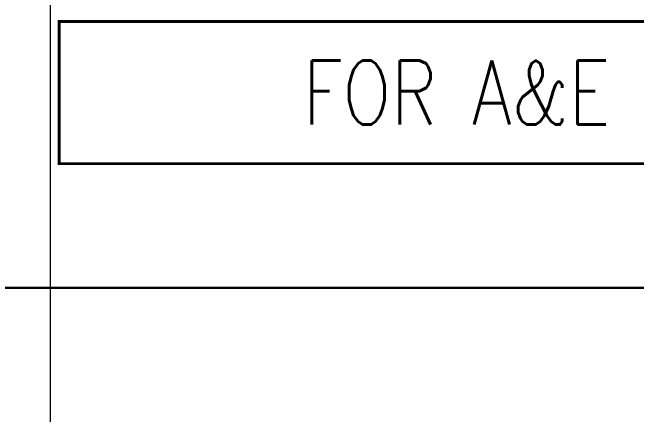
# Model space of a CAD drawing. Extents: x -15449 to 527173, y -170839 to 146543.
# Drawn here: x 15326.2 to 15404.2, y 7460.7 to 7511 of the extents above; entities that cross this region are included whole.
import ezdxf
from ezdxf.enums import TextEntityAlignment as Align

# ---------------------------------------------------------------- set-up
doc = ezdxf.new("R2010")
doc.units = 0
doc.header["$LTSCALE"] = 8
doc.layers.get('0').update_dxf_attribs({"color": 1, "linetype": 'CONTINUOUS'})
doc.layers.add('BOR', color=1, linetype='CONTINUOUS')
doc.layers.add('G-ANNO-TTLB', color=7, linetype='CONTINUOUS', lineweight=9)
doc.layers.add('Micron SGP Titleblock CAD template EDI$0$G-ANNO-TTLB', color=7, linetype='CONTINUOUS', lineweight=30)
doc.styles.add('ROMANS', font='ROMANS')

# ---------------------------------------------------------------- blocks, each defined once
blk = doc.blocks.new('Micron SGP Titleblock CAD template EDI$0$MU_SGP_ANTitleblock_A1_Type01_v1_1 - A1-419101-sample')
at = {"layer": 'Micron SGP Titleblock CAD template EDI$0$G-ANNO-TTLB'}
blk.add_line((829, 9), (13, 9), dxfattribs=at)
blk = doc.blocks.new('Micron SGP Titleblock CAD template EDI')
at = {"layer": 'Micron SGP Titleblock CAD template EDI$0$G-ANNO-TTLB'}
blk.add_blockref('Micron SGP Titleblock CAD template EDI$0$MU_SGP_ANTitleblock_A1_Type01_v1_1 - A1-419101-sample', (-3.846, 118.854), dxfattribs=at)

msp = doc.modelspace()

# ---------------------------------------------------------------- linework, layer by layer
at = {"layer": 'BOR', "const_width": 0.3556}
msp.add_lwpolyline([(15332.0187, 7509.9028), (15430.4262, 7509.9028), (15430.4262, 7492.125), (15332.0187, 7492.125)], close=True, dxfattribs=at)
at = {"layer": 'G-ANNO-TTLB'}
msp.add_line((15330.9515, 7259.4189), (15330.9515, 7833.4189), dxfattribs=at)

# ---------------------------------------------------------------- texts
at = {"layer": 'G-ANNO-TTLB', "style": 'ROMANS', "width": 0.8}
msp.add_text('FOR A&E', height=8, dxfattribs=at).set_placement((15381.7225, 7501.0139), align=Align.MIDDLE)

# ---------------------------------------------------------------- next in the draw order: block references
msp.add_blockref('Micron SGP Titleblock CAD template EDI', (14744.3378, 7348.7447))

doc.saveas('drawing.dxf')
